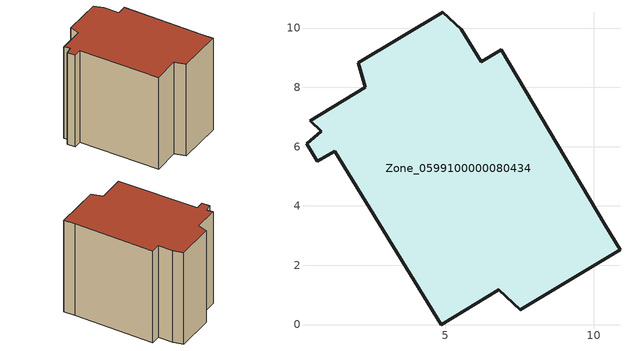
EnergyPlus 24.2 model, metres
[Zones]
Zone_0599100000080434
 floor ground (C_G): 4.86,0 1.26,5.85 0.67,5.51 0.32,6.09 0.81,6.52 0.45,6.88 2.29,8 2.07,8.83 4.91,10.53 5.54,9.96 6.21,8.86 6.89,9.27 10.39,3.35 10.89,2.53 7.52,0.5 6.8,1.18 z0
 wall outside (C_F): 1.26,5.85 4.86,0 6.8,1.18 7.52,0.5 10.89,2.53 10.39,3.35 6.89,9.27 6.21,8.86 5.54,9.96 4.91,10.53 2.07,8.83 2.29,8 0.45,6.88 0.81,6.52 0.32,6.09 0.67,5.51 1.26,5.85 z0:8.47
 roof outside (C_R): 0.32,6.09 0.67,5.51 1.26,5.85 4.86,0 6.8,1.18 7.52,0.5 10.89,2.53 10.39,3.35 6.89,9.27 6.21,8.86 5.54,9.96 4.91,10.53 2.07,8.83 2.29,8 0.45,6.88 0.81,6.52 z8.47
[BUILDING]
Pand.0599100000080434: North Axis=0; Terrain=City; Loads Convergence Tolerance Value=0.04; Temperature Convergence Tolerance Value=0.4; Solar Distribution=FullExterior; Maximum Number of Warmup Days=25; Minimum Number of Warmup Days=1
[Site:Location]
Rotterdam.The.Hague.AP_ZH_NLD Design_Conditions: Latitude=51.96; Longitude=4.45; Time Zone=1; Elevation=-4.5
[SITE:GROUNDTEMPERATURE:BUILDINGSURFACE]
18, 18, 18, 18, 18, 18, 18, 18, 18, 18, 18, 18
[MATERIAL] Thermal Absorptance=0.9; Solar Absorptance=0.7; Visible Absorptance=0.7
Name | Roughness | Thickness | Conductivity | Density | Specific Heat
G.TI.1946-1964 | MediumSmooth | 0.15 | 1 | 540 | 1210
F.TI.1946-1964 | Rough | 0.3 | 0.857143 | 1920 | 840
R.TI.1946-1964 | MediumRough | 0.2 | 0.277778 | 1500 | 1000
[CONSTRUCTION]
C_G: G.TI.1946-1964
C_F: F.TI.1946-1964
C_R: R.TI.1946-1964
[ZONE]
Zone_0599100000080434: Type=1; Multiplier=1; Ceiling Height=Autocalculate; Volume=Autocalculate; Floor Area=autocalculate; Part of Total Floor Area=Yes
[ZONEINFILTRATION:DESIGNFLOWRATE]
Infil_Zone_0599100000080434: Zone or ZoneList or Space or SpaceList=Zone_0599100000080434; Schedule=AlwaysOn; Design Flow Rate Calculation Method=Flow/Area; Flow Rate per Floor Area=0.003; Constant Term Coefficient=1; Temperature Term Coefficient=0; Velocity Term Coefficient=0; Velocity Squared Term Coefficient=0
[HVACTEMPLATE:ZONE:IDEALLOADSAIRSYSTEM]
Zone_0599100000080434: Maximum Heating Supply Air Temperature=50; Minimum Cooling Supply Air Temperature=13; Maximum Heating Supply Air Humidity Ratio=0.0156; Minimum Cooling Supply Air Humidity Ratio=0.0077; Heating Limit=NoLimit; Cooling Limit=NoLimit; Dehumidification Control Type=ConstantSensibleHeatRatio; Cooling Sensible Heat Ratio=0.7; Dehumidification Setpoint=60; Humidification Control Type=None; Humidification Setpoint=30; Outdoor Air Method=None; Outdoor Air Flow Rate per Person=0.00944; Outdoor Air Flow Rate per Zone Floor Area=0; Outdoor Air Flow Rate per Zone=0; Demand Controlled Ventilation Type=None; Outdoor Air Economizer Type=NoEconomizer; Heat Recovery Type=None; Sensible Heat Recovery Effectiveness=0.7; Latent Heat Recovery Effectiveness=0.65
[ZONECONTROL:THERMOSTAT]
ThermostatControl_Zone_0599100000080434: Zone or ZoneList=Zone_0599100000080434; Control Type Schedule=DualSetpointControlType; Control 1=Thermostat_Zone_0599100000080434; Temperature Difference Between Cutout And Setpoint=0
[THERMOSTATSETPOINT:DUALSETPOINT]
Thermostat_Zone_0599100000080434: Heating Setpoint Temperature Schedule=HeatingSetpoint_Zone_0599100000080434; Cooling Setpoint Temperature Schedule=CoolingSetpoint_Zone_0599100000080434
[SCHEDULE:COMPACT]
HeatingSetpoint_Zone_0599100000080434: Through: 12/31, For: AllDays, Until: 24:00, 21
CoolingSetpoint_Zone_0599100000080434: Through: 12/31, For: AllDays, Until: 24:00, 24
DualSetpointControlType: Through: 12/31, For: AllDays, Until: 24:00, 4
AlwaysOn: Through: 12/31, For: AllDays, Until: 24:00, 1
